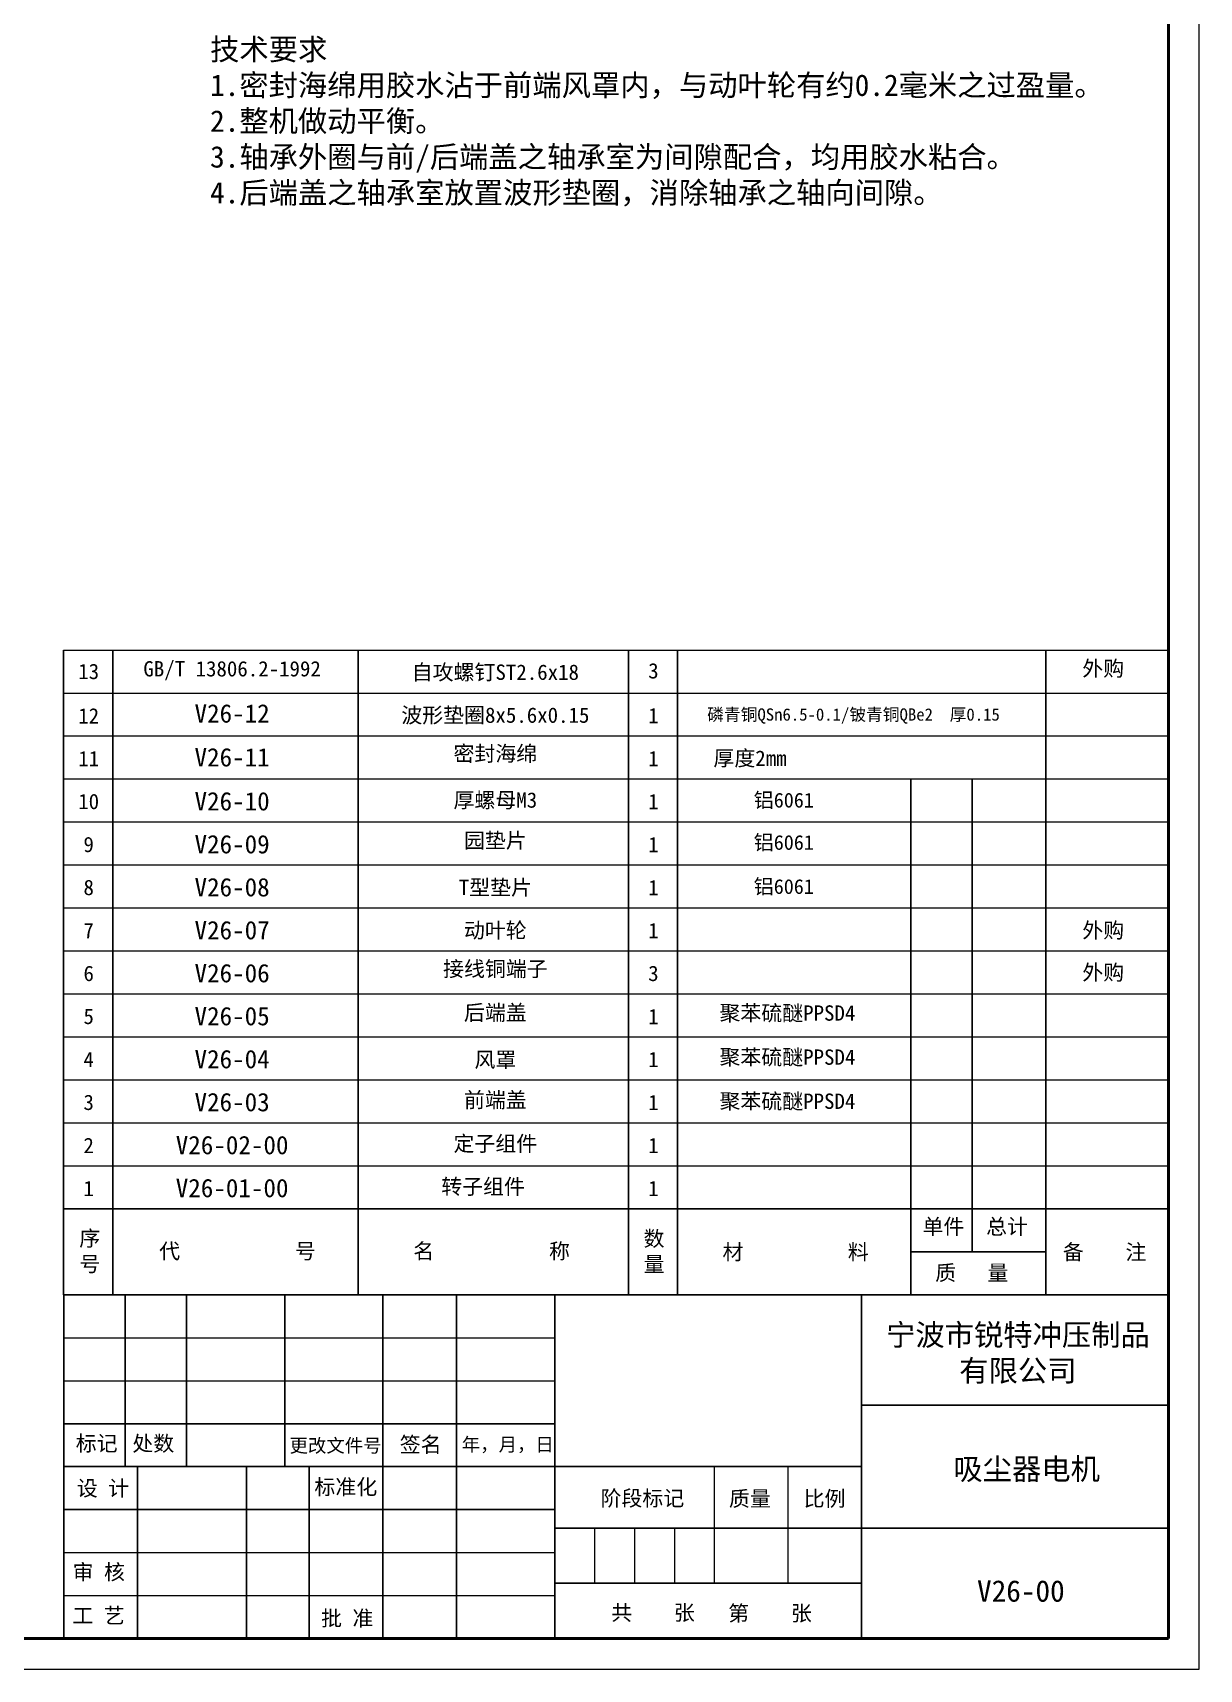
# Model space of a CAD drawing. Header units: millimetres. Extents: x 2517 to 6633, y 792 to 3241.
# Drawn here: x 3253.7 to 3348.7, y 1556.4 to 1689.7 of the extents above; entities that cross this region are included whole.
import ezdxf

# ---------------------------------------------------------------- set-up
doc = ezdxf.new("R2010")
doc.units = ezdxf.units.MM
for name, color, linetype, lineweight in [('实线', 7, 'Continuous', 25), ('引导线', 6, 'Continuous', 9), ('文本', 3, 'Continuous', 15), ('框格线', 8, 'Continuous', 20), ('粗实线', 9, 'Continuous', 50)]:
    doc.layers.add(name, color=color, linetype=linetype, lineweight=lineweight)
doc.styles.get("Standard").update_dxf_attribs({"font": 'simfang.ttf'})

msp = doc.modelspace()

# ---------------------------------------------------------------- linework, layer by layer
at = {"layer": '实线'}
for p, q in [((3256.1726, 1586.8868), (3256.1726, 1639.3868)), ((3260.1726, 1586.8868), (3260.1726, 1639.3868)), ((3280.1726, 1586.8868), (3280.1726, 1639.3868)), ((3302.1726, 1586.8868), (3302.1726, 1639.3868)), ((3306.1726, 1586.8868), (3306.1726, 1639.3868)), ((3336.1726, 1586.8868), (3336.1726, 1639.3868)), ((3325.1726, 1586.8868), (3325.1726, 1628.8868)), ((3330.1726, 1590.3868), (3330.1726, 1628.8868)), ((3346.1726, 1586.8868), (3346.1726, 1628.8868)), ((3256.1726, 1593.8868), (3346.1726, 1593.8868)), ((3325.1726, 1590.3868), (3336.1726, 1590.3868)), ((3256.1726, 1586.8868), (3346.1726, 1586.8868)), ((3256.182, 1586.8868), (3256.182, 1558.8868)), ((3261.182, 1586.8868), (3261.182, 1572.8868)), ((3266.182, 1586.8868), (3266.182, 1572.8868)), ((3274.182, 1586.8868), (3274.182, 1572.8868)), ((3282.182, 1586.8868), (3282.182, 1558.8868)), ((3288.182, 1586.8868), (3288.182, 1558.8868)), ((3296.182, 1586.8868), (3296.182, 1558.8868)), ((3321.1726, 1586.8868), (3321.1726, 1558.8868)), ((3346.1726, 1558.8868), (3346.1726, 1586.8868)), ((3346.1726, 1558.8868), (3346.1726, 1586.8868)), ((3346.1726, 1558.8868), (3346.1726, 1586.8868)), ((3346.1726, 1558.8868), (3346.1726, 1586.8868)), ((3321.1726, 1577.8868), (3346.1726, 1577.8868)), ((3256.1726, 1576.3868), (3296.182, 1576.3868)), ((3256.1726, 1572.8868), (3296.182, 1572.8868)), ((3262.182, 1572.8868), (3262.182, 1558.8868)), ((3271.0765, 1572.8868), (3271.0765, 1558.8868)), ((3276.182, 1572.8868), (3276.182, 1558.8868)), ((3296.182, 1572.8868), (3321.1726, 1572.8868)), ((3256.1726, 1569.3868), (3296.182, 1569.3868)), ((3296.182, 1567.8868), (3346.1726, 1567.8868)), ((3296.182, 1563.3868), (3321.1726, 1563.3868)), ((3256.1726, 1558.8868), (3346.1726, 1558.8868))]:
    msp.add_line(p, q, dxfattribs=at)
at = {"layer": '引导线'}
for p, q in [((3348.6726, 1556.3868), (3348.6726, 1704.8868)), ((3256.1726, 1639.3868), (3346.1726, 1639.3868)), ((3256.1726, 1635.8868), (3346.1726, 1635.8868)), ((3256.1726, 1632.3868), (3346.1726, 1632.3868)), ((3256.1726, 1628.8868), (3346.1726, 1628.8868)), ((3256.1726, 1625.3868), (3346.1726, 1625.3868)), ((3256.1726, 1621.8868), (3346.1726, 1621.8868)), ((3256.1726, 1621.8868), (3346.1726, 1621.8868)), ((3256.1726, 1618.3868), (3346.1726, 1618.3868)), ((3256.1726, 1614.8868), (3346.1726, 1614.8868)), ((3256.1726, 1611.3868), (3346.1726, 1611.3868)), ((3256.1726, 1607.8868), (3346.1726, 1607.8868)), ((3256.1726, 1604.3868), (3346.1726, 1604.3868)), ((3256.1726, 1600.8868), (3346.1726, 1600.8868)), ((3256.1726, 1597.3868), (3346.1726, 1597.3868)), ((3256.1726, 1583.3868), (3296.182, 1583.3868)), ((3256.1726, 1579.8868), (3296.182, 1579.8868)), ((3256.1726, 1565.8868), (3296.182, 1565.8868)), ((3256.1726, 1562.3868), (3296.182, 1562.3868)), ((3138.6726, 1556.3868), (3348.6726, 1556.3868))]:
    msp.add_line(p, q, dxfattribs=at)
at = {"layer": '文本', "ltscale": 0.2}
for p, q in [((3309.1726, 1572.8868), (3309.1726, 1563.3868)), ((3315.1726, 1572.8868), (3315.1726, 1563.3868)), ((3299.4226, 1567.8868), (3299.4226, 1563.3868)), ((3302.6726, 1567.8868), (3302.6726, 1563.3868)), ((3305.9226, 1567.8868), (3305.9226, 1563.3868))]:
    msp.add_line(p, q, dxfattribs=at)
at = {"layer": '粗实线'}
for p, q in [((3346.1726, 1558.8868), (3346.1726, 1702.3868)), ((3151.1726, 1558.8868), (3346.1726, 1558.8868))]:
    msp.add_line(p, q, dxfattribs=at)

# ---------------------------------------------------------------- texts
at = {"layer": '实线', "attachment_point": 5}
for s, insert, char_height, width in [('磷青铜QSn6.5-0.1/铍青铜QBe2  厚0.15', (3320.5084, 1634.0106), 1, 30.092817), ('铝6061', (3314.8281, 1627.0977), 1.2, 6.29936), ('铝6061', (3314.8281, 1623.6532), 1.2, 6.29936), ('铝6061', (3314.8281, 1620.0642), 1.2, 6.29936), ('宁波市锐特冲压制品\\P有限公司', (3333.9007, 1582.0658), 1.75, 31.5899), ('  吸尘器电机', (3333.4225, 1572.5979), 1.75, 31.5899), ('V26-00', (3334.1415, 1562.7492), 1.75, 23.00125)]:
    msp.add_mtext(s, dxfattribs=dict(at, insert=insert, char_height=char_height, width=width))
at = {"layer": '文本', "insert": (3268.1003, 1682.3383), "char_height": 1.75, "width": 80.083635, "attachment_point": 4}
msp.add_mtext('技术要求\\P1.密封海绵用胶水沾于前端风罩内，与动叶轮有约0.2毫米之过盈量。\\P2.整机做动平衡。\\P3.轴承外圈与前/后端盖之轴承室为间隙配合，均用胶水粘合。\\P4.后端盖之轴承室放置波形垫圈，消除轴承之轴向间隙。 ', dxfattribs=at)
at = {"layer": '文本', "ltscale": 0.2, "attachment_point": 5}
for s, insert, char_height, width in [('标记', (3258.8647, 1574.7162), 1.25, 7.2558), ('处数', (3263.4746, 1574.7053), 1.25, 7.2558), ('更改文件号', (3278.3232, 1574.5397), 1.1, 16.094083), ('签名', (3285.2556, 1574.6194), 1.25, 7.2558), ('年，月，日', (3292.3518, 1574.6086), 1.1, 12.16903), ('设 计', (3259.3759, 1571.0568), 1.25, 7.2558), ('标准化', (3279.1581, 1571.1706), 1.25, 7.2558), ('阶段标记', (3303.311, 1570.2431), 1.25, 7.2558), ('质量', (3312.0675, 1570.2141), 1.25, 7.2558), ('比例', (3318.153, 1570.2141), 1.25, 7.2558), ('审 核', (3259.0344, 1564.2366), 1.25, 7.2558), ('工 艺', (3259.0145, 1560.7127), 1.25, 7.2558), ('批 准', (3279.2719, 1560.4795), 1.25, 7.2558), ('共    张', (3304.1761, 1560.9271), 1.25, 7.2558), ('第    张', (3313.7094, 1560.882), 1.25, 7.2558)]:
    msp.add_mtext(s, dxfattribs=dict(at, insert=insert, char_height=char_height, width=width))
at = {"layer": '框格线', "color": 3, "attachment_point": 5}
for s, insert, char_height, width in [('13', (3258.2122, 1637.6337), 1.25, 3.606737), ('GB/T 13806.2-1992', (3269.895, 1637.7088), 1.25, 18.646197), ('自攻螺钉ST2.6x18    ', (3291.3362, 1637.5121), 1.25, 21.663557), ('3', (3304.2122, 1637.6845), 1.25, 3.606737), ('外购    ', (3340.8502, 1637.8174), 1.25, 21.663557), ('12', (3258.2122, 1634.0277), 1.25, 3.606737), ('V26-12', (3269.895, 1634.2111), 1.5, 18.646197), ('波形垫圈8x5.6x0.15  ', (3291.3362, 1634.0121), 1.25, 21.663557), ('1', (3304.2122, 1634.0434), 1.25, 3.606737), ('V26-11', (3269.895, 1630.6419), 1.5, 18.646197), ('密封海绵 ', (3291.3362, 1630.8891), 1.25, 21.663557), ('厚度2mm', (3312.0789, 1630.5121), 1.25, 21.663557), ('11', (3258.2122, 1630.5356), 1.25, 3.606737), ('1', (3304.2122, 1630.5434), 1.25, 3.606737), ('10', (3258.2122, 1627.0434), 1.25, 3.606737), ('V26-10', (3269.895, 1627.0624), 1.5, 18.646197), ('厚螺母M3    ', (3291.3362, 1627.1027), 1.25, 21.663557), ('1', (3304.2122, 1627.0434), 1.25, 3.606737), ('园垫片     ', (3291.3362, 1623.809), 1.25, 21.663557), ('9', (3258.2122, 1623.5434), 1.25, 3.606737), ('V26-09', (3269.895, 1623.5624), 1.5, 18.646197), ('1', (3304.2122, 1623.5434), 1.25, 3.606737), ('8', (3258.2122, 1620.0434), 1.25, 3.606737), ('V26-08', (3269.895, 1620.0624), 1.5, 18.646197), ('T型垫片     ', (3291.3362, 1619.9849), 1.25, 21.663557), ('1', (3304.2122, 1620.0434), 1.25, 3.606737), ('7', (3258.2122, 1616.5434), 1.25, 3.606737), ('V26-07', (3269.895, 1616.5624), 1.5, 18.646197), ('动叶轮     ', (3291.3362, 1616.4971), 1.25, 21.663557), ('1', (3304.2122, 1616.5434), 1.25, 3.606737), ('外购    ', (3340.8502, 1616.4971), 1.25, 21.663557), ('接线铜端子    ', (3291.3362, 1613.358), 1.25, 21.663557), ('外购    ', (3340.8502, 1613.0664), 1.25, 21.663557), ('6', (3258.2122, 1613.0434), 1.25, 3.606737), ('V26-06', (3269.895, 1613.0624), 1.5, 18.646197), ('3', (3304.2122, 1613.0434), 1.25, 3.606737), ('5', (3258.2122, 1609.5434), 1.25, 3.606737), ('V26-05', (3269.895, 1609.5624), 1.5, 18.646197), ('后端盖       ', (3291.3362, 1609.7938), 1.25, 21.663557), ('1', (3304.2122, 1609.5434), 1.25, 3.606737), ('聚苯硫醚PPSD4 ', (3315.1244, 1609.7504), 1.25, 21.663557), ('4', (3258.2122, 1606.0434), 1.25, 3.606737), ('V26-04', (3269.895, 1606.0624), 1.5, 18.646197), ('风罩         ', (3291.3362, 1605.9609), 1.25, 21.663557), ('1', (3304.2122, 1606.0434), 1.25, 3.606737), ('聚苯硫醚PPSD4 ', (3315.1244, 1606.1599), 1.25, 21.663557), ('V26-03', (3269.895, 1602.5624), 1.5, 18.646197), ('前端盖         ', (3291.3362, 1602.6804), 1.25, 21.663557), ('聚苯硫醚PPSD4 ', (3315.1244, 1602.5694), 1.25, 21.663557), ('3', (3258.2122, 1602.5434), 1.25, 3.606737), ('1', (3304.2122, 1602.5434), 1.25, 3.606737), ('2', (3258.2122, 1599.0434), 1.25, 3.606737), ('V26-02-00', (3269.895, 1599.0624), 1.5, 18.646197), ('定子组件          ', (3291.3362, 1599.1265), 1.25, 21.663557), ('1', (3304.2122, 1599.0434), 1.25, 3.606737), ('1', (3258.2122, 1595.5434), 1.25, 3.606737), ('V26-01-00', (3269.895, 1595.5624), 1.5, 18.646197), ('转子组件          ', (3290.3362, 1595.6265), 1.25, 21.663557), ('1', (3304.2122, 1595.5434), 1.25, 3.606737), ('单件', (3327.8336, 1592.3736), 1.25, 54.15935), ('总计', (3333.015, 1592.3736), 1.25, 54.15935), ('序\\P号', (3258.3019, 1590.3703), 1.25, 54.15935), ('代           号', (3270.3362, 1590.3703), 1.25, 54.15935), ('名           称', (3291.0309, 1590.3703), 1.25, 54.15935), ('数\\P量', (3304.2664, 1590.3703), 1.25, 54.15935), ('材          料', (3315.7951, 1590.2982), 1.25, 54.15935), ('备    注', (3340.9615, 1590.2982), 1.25, 54.15935), ('质   量', (3330.1467, 1588.6062), 1.25, 54.15935)]:
    msp.add_mtext(s, dxfattribs=dict(at, insert=insert, char_height=char_height, width=width))

doc.saveas('drawing.dxf')
